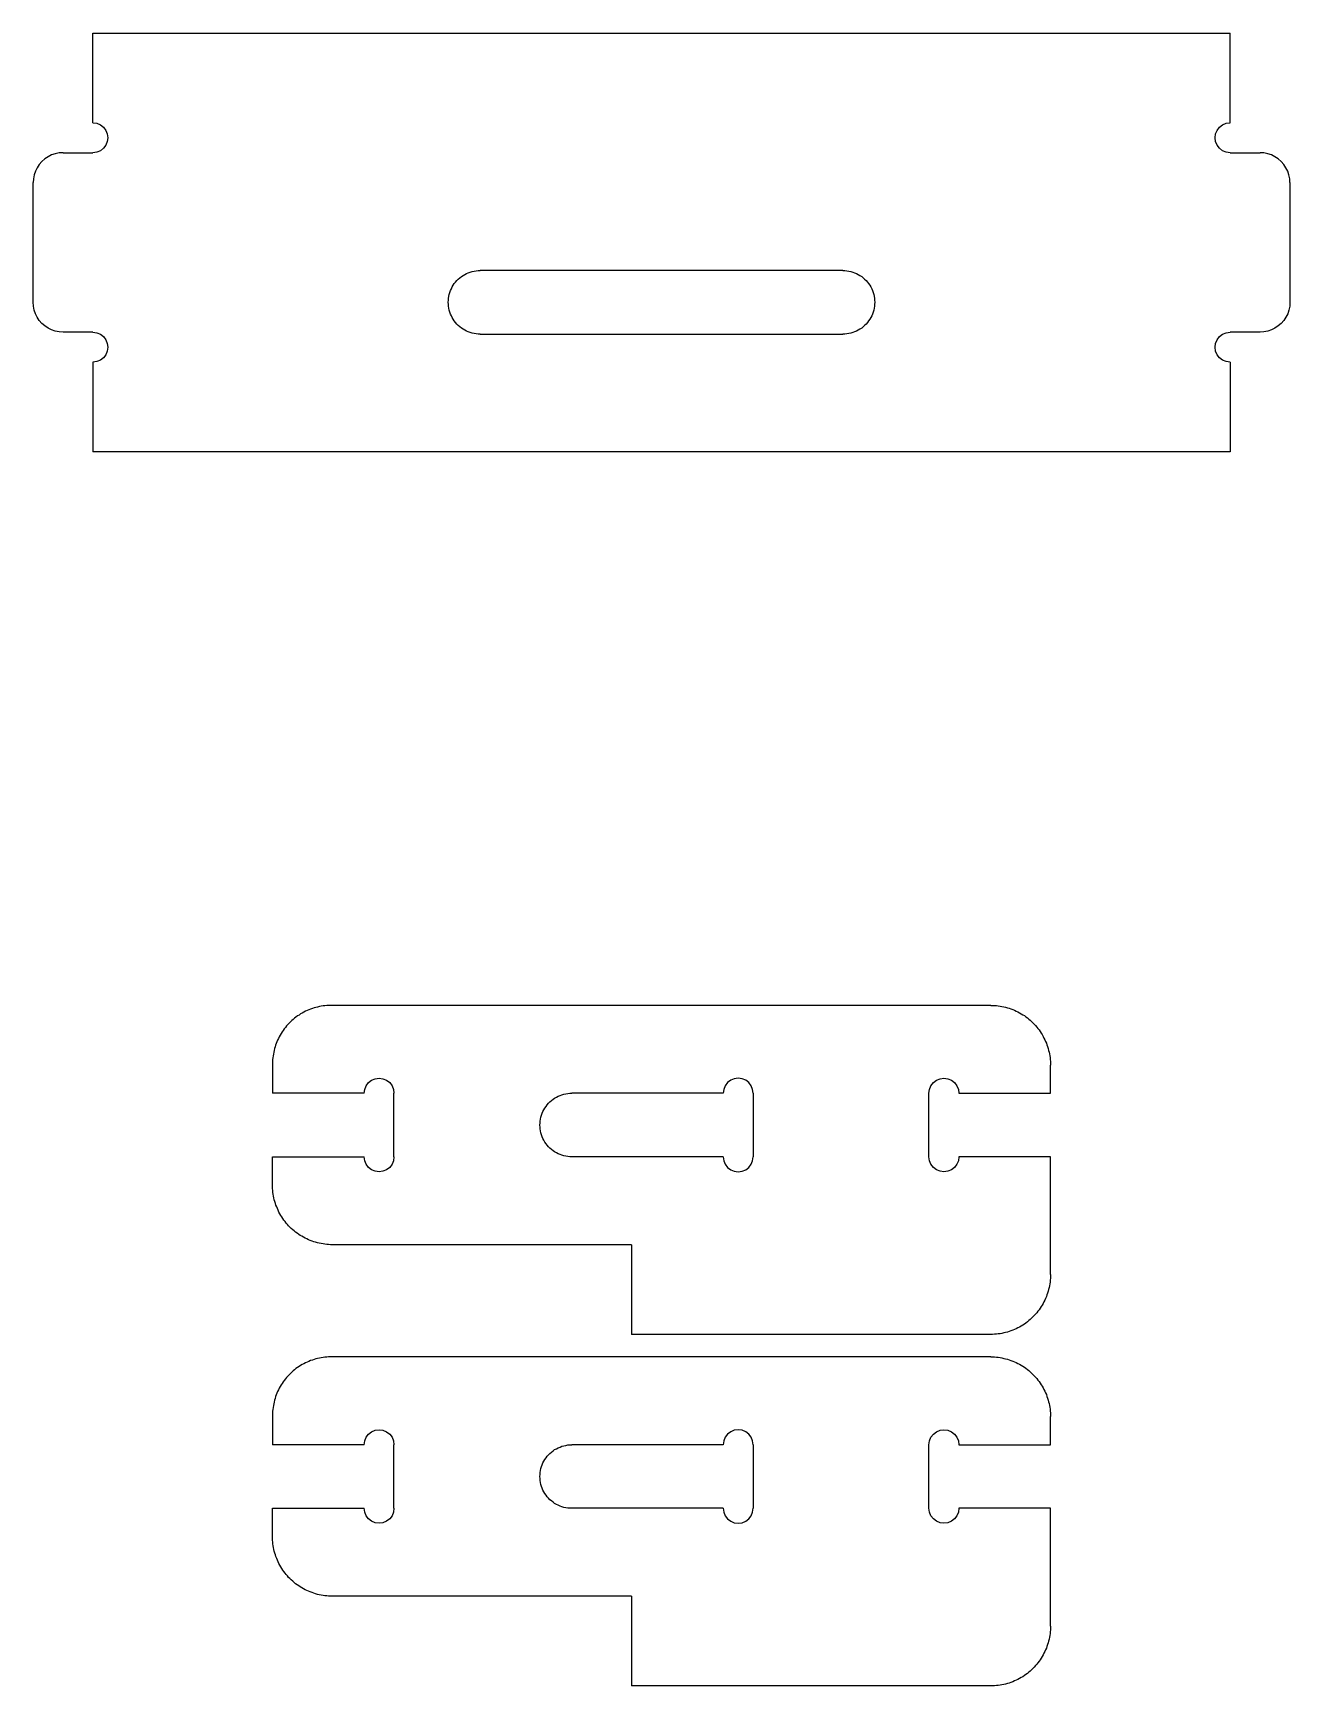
# Model space of a CAD drawing. Extents: x -14.2 to 14.2, y -7 to 7.
# Drawn here: x -14.16 to -3.66, y -6.81 to 7 of the extents above; entities that cross this region are included whole.
import ezdxf

# ---------------------------------------------------------------- set-up
doc = ezdxf.new("R2010")
doc.units = 0
doc.header["$MEASUREMENT"] = 0
doc.layers.get('0').update_dxf_attribs({"linetype": 'CONTINUOUS'})

msp = doc.modelspace()

# ---------------------------------------------------------------- linework, layer by layer
for p, q in [((-13.656, 7), (-4.156, 7)), ((-13.656, 6.25), (-13.656, 7)), ((-4.156, 6.25), (-4.156, 7)), ((-13.656, 6.25), (-13.624, 6.246)), ((-13.624, 6.246), (-13.594, 6.233)), ((-13.594, 6.233), (-13.568, 6.213)), ((-4.245, 6.213), (-4.219, 6.233)), ((-4.219, 6.233), (-4.189, 6.246)), ((-4.189, 6.246), (-4.156, 6.25)), ((-13.568, 6.213), (-13.548, 6.187)), ((-13.548, 6.187), (-13.536, 6.157)), ((-13.536, 6.093), (-13.548, 6.062)), ((-13.536, 6.157), (-13.531, 6.125)), ((-13.531, 6.125), (-13.536, 6.093)), ((-4.281, 6.125), (-4.277, 6.157)), ((-4.277, 6.093), (-4.281, 6.125)), ((-4.277, 6.157), (-4.265, 6.187)), ((-4.265, 6.062), (-4.277, 6.093)), ((-4.265, 6.187), (-4.245, 6.213)), ((-14.058, 5.948), (-14.083, 5.927)), ((-14.031, 5.967), (-14.058, 5.948)), ((-14.002, 5.981), (-14.031, 5.967)), ((-13.971, 5.991), (-14.002, 5.981)), ((-13.939, 5.998), (-13.971, 5.991)), ((-13.906, 6), (-13.939, 5.998)), ((-13.906, 6), (-13.656, 6)), ((-13.624, 6.004), (-13.656, 6)), ((-13.594, 6.017), (-13.624, 6.004)), ((-13.568, 6.037), (-13.594, 6.017)), ((-13.548, 6.062), (-13.568, 6.037)), ((-4.245, 6.037), (-4.265, 6.062)), ((-4.219, 6.017), (-4.245, 6.037)), ((-4.189, 6.004), (-4.219, 6.017)), ((-4.156, 6), (-4.189, 6.004)), ((-4.156, 6), (-3.906, 6)), ((-3.874, 5.998), (-3.906, 6)), ((-3.842, 5.991), (-3.874, 5.998)), ((-3.811, 5.981), (-3.842, 5.991)), ((-3.781, 5.967), (-3.811, 5.981)), ((-3.754, 5.948), (-3.781, 5.967)), ((-3.729, 5.927), (-3.754, 5.948)), ((-14.148, 5.815), (-14.154, 5.783)), ((-14.137, 5.846), (-14.148, 5.815)), ((-14.123, 5.875), (-14.137, 5.846)), ((-14.105, 5.902), (-14.123, 5.875)), ((-14.083, 5.927), (-14.105, 5.902)), ((-3.708, 5.902), (-3.729, 5.927)), ((-3.69, 5.875), (-3.708, 5.902)), ((-3.675, 5.846), (-3.69, 5.875)), ((-3.665, 5.815), (-3.675, 5.846)), ((-3.658, 5.783), (-3.665, 5.815)), ((-14.154, 5.783), (-14.156, 5.75)), ((-14.156, 4.75), (-14.156, 5.75)), ((-3.656, 5.75), (-3.658, 5.783)), ((-3.656, 5.75), (-3.656, 4.75)), ((-10.578, 4.965), (-10.564, 4.974)), ((-10.564, 4.974), (-10.55, 4.983)), ((-10.55, 4.983), (-10.535, 4.99)), ((-10.535, 4.99), (-10.52, 4.997)), ((-10.52, 4.997), (-10.504, 5.003)), ((-10.504, 5.003), (-10.488, 5.007)), ((-10.488, 5.007), (-10.472, 5.011)), ((-10.472, 5.011), (-10.455, 5.014)), ((-10.455, 5.014), (-10.439, 5.015)), ((-10.439, 5.015), (-10.422, 5.016)), ((-7.391, 5.016), (-10.422, 5.016)), ((-7.391, 5.016), (-7.374, 5.015)), ((-7.374, 5.015), (-7.357, 5.014)), ((-7.357, 5.014), (-7.341, 5.011)), ((-7.341, 5.011), (-7.325, 5.007)), ((-7.325, 5.007), (-7.309, 5.003)), ((-7.309, 5.003), (-7.293, 4.997)), ((-7.293, 4.997), (-7.278, 4.99)), ((-7.278, 4.99), (-7.263, 4.983)), ((-7.263, 4.983), (-7.248, 4.974)), ((-7.248, 4.974), (-7.234, 4.965)), ((-10.674, 4.832), (-10.669, 4.848)), ((-10.669, 4.848), (-10.662, 4.863)), ((-10.662, 4.863), (-10.655, 4.878)), ((-10.655, 4.878), (-10.646, 4.892)), ((-10.646, 4.892), (-10.637, 4.906)), ((-10.637, 4.906), (-10.627, 4.919)), ((-10.627, 4.919), (-10.616, 4.932)), ((-10.616, 4.932), (-10.604, 4.944)), ((-10.604, 4.944), (-10.591, 4.955)), ((-10.591, 4.955), (-10.578, 4.965)), ((-7.234, 4.965), (-7.221, 4.955)), ((-7.221, 4.955), (-7.209, 4.944)), ((-7.209, 4.944), (-7.197, 4.932)), ((-7.197, 4.932), (-7.186, 4.919)), ((-7.186, 4.919), (-7.176, 4.906)), ((-7.176, 4.906), (-7.166, 4.892)), ((-7.166, 4.892), (-7.158, 4.878)), ((-7.158, 4.878), (-7.15, 4.863)), ((-7.15, 4.863), (-7.144, 4.848)), ((-7.144, 4.848), (-7.138, 4.832)), ((-14.154, 4.717), (-14.156, 4.75)), ((-14.148, 4.685), (-14.154, 4.717)), ((-10.688, 4.75), (-10.687, 4.767)), ((-10.687, 4.733), (-10.688, 4.75)), ((-10.687, 4.767), (-10.685, 4.783)), ((-10.685, 4.717), (-10.687, 4.733)), ((-10.685, 4.783), (-10.683, 4.8)), ((-10.683, 4.7), (-10.685, 4.717)), ((-10.683, 4.8), (-10.679, 4.816)), ((-10.679, 4.684), (-10.683, 4.7)), ((-10.679, 4.816), (-10.674, 4.832)), ((-7.138, 4.832), (-7.133, 4.816)), ((-7.133, 4.816), (-7.13, 4.8)), ((-7.13, 4.7), (-7.133, 4.684)), ((-7.13, 4.8), (-7.127, 4.783)), ((-7.127, 4.717), (-7.13, 4.7)), ((-7.127, 4.783), (-7.126, 4.767)), ((-7.126, 4.733), (-7.127, 4.717)), ((-7.126, 4.767), (-7.125, 4.75)), ((-7.125, 4.75), (-7.126, 4.733)), ((-3.658, 4.717), (-3.665, 4.685)), ((-3.656, 4.75), (-3.658, 4.717)), ((-14.137, 4.654), (-14.148, 4.685)), ((-14.123, 4.625), (-14.137, 4.654)), ((-14.105, 4.598), (-14.123, 4.625)), ((-14.083, 4.573), (-14.105, 4.598)), ((-14.058, 4.552), (-14.083, 4.573)), ((-10.674, 4.668), (-10.679, 4.684)), ((-10.669, 4.652), (-10.674, 4.668)), ((-10.662, 4.637), (-10.669, 4.652)), ((-10.655, 4.622), (-10.662, 4.637)), ((-10.646, 4.608), (-10.655, 4.622)), ((-10.637, 4.594), (-10.646, 4.608)), ((-10.627, 4.581), (-10.637, 4.594)), ((-10.616, 4.568), (-10.627, 4.581)), ((-10.604, 4.556), (-10.616, 4.568)), ((-7.197, 4.568), (-7.209, 4.556)), ((-7.186, 4.581), (-7.197, 4.568)), ((-7.176, 4.594), (-7.186, 4.581)), ((-7.166, 4.608), (-7.176, 4.594)), ((-7.158, 4.622), (-7.166, 4.608)), ((-7.15, 4.637), (-7.158, 4.622)), ((-7.144, 4.652), (-7.15, 4.637)), ((-7.138, 4.668), (-7.144, 4.652)), ((-7.133, 4.684), (-7.138, 4.668)), ((-3.729, 4.573), (-3.754, 4.552)), ((-3.708, 4.598), (-3.729, 4.573)), ((-3.69, 4.625), (-3.708, 4.598)), ((-3.675, 4.654), (-3.69, 4.625)), ((-3.665, 4.685), (-3.675, 4.654)), ((-14.031, 4.533), (-14.058, 4.552)), ((-14.002, 4.519), (-14.031, 4.533)), ((-13.971, 4.509), (-14.002, 4.519)), ((-13.939, 4.502), (-13.971, 4.509)), ((-13.906, 4.5), (-13.939, 4.502)), ((-13.656, 4.5), (-13.906, 4.5)), ((-13.656, 4.5), (-13.624, 4.496)), ((-13.624, 4.496), (-13.594, 4.483)), ((-13.594, 4.483), (-13.568, 4.463)), ((-13.568, 4.463), (-13.548, 4.437)), ((-13.548, 4.437), (-13.536, 4.407)), ((-10.591, 4.545), (-10.604, 4.556)), ((-10.578, 4.535), (-10.591, 4.545)), ((-10.564, 4.526), (-10.578, 4.535)), ((-10.55, 4.517), (-10.564, 4.526)), ((-10.535, 4.51), (-10.55, 4.517)), ((-10.52, 4.503), (-10.535, 4.51)), ((-10.504, 4.497), (-10.52, 4.503)), ((-10.488, 4.493), (-10.504, 4.497)), ((-10.472, 4.489), (-10.488, 4.493)), ((-10.455, 4.486), (-10.472, 4.489)), ((-10.439, 4.485), (-10.455, 4.486)), ((-10.422, 4.484), (-10.439, 4.485)), ((-10.422, 4.484), (-7.391, 4.484)), ((-7.374, 4.485), (-7.391, 4.484)), ((-7.357, 4.486), (-7.374, 4.485)), ((-7.341, 4.489), (-7.357, 4.486)), ((-7.325, 4.493), (-7.341, 4.489)), ((-7.309, 4.497), (-7.325, 4.493)), ((-7.293, 4.503), (-7.309, 4.497)), ((-7.278, 4.51), (-7.293, 4.503)), ((-7.263, 4.517), (-7.278, 4.51)), ((-7.248, 4.526), (-7.263, 4.517)), ((-7.234, 4.535), (-7.248, 4.526)), ((-7.221, 4.545), (-7.234, 4.535)), ((-7.209, 4.556), (-7.221, 4.545)), ((-4.277, 4.407), (-4.265, 4.437)), ((-4.265, 4.437), (-4.245, 4.463)), ((-4.245, 4.463), (-4.219, 4.483)), ((-4.219, 4.483), (-4.189, 4.496)), ((-4.189, 4.496), (-4.156, 4.5)), ((-3.906, 4.5), (-4.156, 4.5)), ((-3.874, 4.502), (-3.906, 4.5)), ((-3.842, 4.509), (-3.874, 4.502)), ((-3.811, 4.519), (-3.842, 4.509)), ((-3.781, 4.533), (-3.811, 4.519)), ((-3.754, 4.552), (-3.781, 4.533)), ((-13.568, 4.287), (-13.594, 4.267)), ((-13.548, 4.312), (-13.568, 4.287)), ((-13.536, 4.343), (-13.548, 4.312)), ((-13.536, 4.407), (-13.531, 4.375)), ((-13.531, 4.375), (-13.536, 4.343)), ((-4.281, 4.375), (-4.277, 4.407)), ((-4.277, 4.343), (-4.281, 4.375)), ((-4.265, 4.312), (-4.277, 4.343)), ((-4.245, 4.287), (-4.265, 4.312)), ((-4.219, 4.267), (-4.245, 4.287)), ((-13.624, 4.254), (-13.656, 4.25)), ((-13.656, 4.25), (-13.656, 3.5)), ((-13.594, 4.267), (-13.624, 4.254)), ((-4.189, 4.254), (-4.219, 4.267)), ((-4.156, 4.25), (-4.189, 4.254)), ((-4.156, 4.25), (-4.156, 3.5)), ((-4.156, 3.5), (-13.656, 3.5)), ((-11.984, -1.243), (-11.995, -1.253)), ((-11.972, -1.233), (-11.984, -1.243)), ((-11.96, -1.223), (-11.972, -1.233)), ((-11.947, -1.214), (-11.96, -1.223)), ((-11.934, -1.206), (-11.947, -1.214)), ((-11.921, -1.197), (-11.934, -1.206)), ((-11.908, -1.19), (-11.921, -1.197)), ((-11.894, -1.182), (-11.908, -1.19)), ((-11.881, -1.175), (-11.894, -1.182)), ((-11.867, -1.169), (-11.881, -1.175)), ((-11.852, -1.162), (-11.867, -1.169)), ((-11.838, -1.157), (-11.852, -1.162)), ((-11.823, -1.151), (-11.838, -1.157)), ((-11.809, -1.147), (-11.823, -1.151)), ((-11.794, -1.142), (-11.809, -1.147)), ((-11.779, -1.139), (-11.794, -1.142)), ((-11.764, -1.135), (-11.779, -1.139)), ((-11.749, -1.132), (-11.764, -1.135)), ((-11.733, -1.13), (-11.749, -1.132)), ((-11.718, -1.128), (-11.733, -1.13)), ((-11.703, -1.126), (-11.718, -1.128)), ((-11.687, -1.125), (-11.703, -1.126)), ((-11.672, -1.125), (-11.687, -1.125)), ((-6.156, -1.125), (-11.672, -1.125)), ((-6.156, -1.125), (-6.141, -1.125)), ((-6.141, -1.125), (-6.125, -1.126)), ((-6.125, -1.126), (-6.109, -1.127)), ((-6.109, -1.127), (-6.094, -1.129)), ((-6.094, -1.129), (-6.078, -1.131)), ((-6.078, -1.131), (-6.063, -1.134)), ((-6.063, -1.134), (-6.047, -1.137)), ((-6.047, -1.137), (-6.032, -1.141)), ((-6.032, -1.141), (-6.017, -1.145)), ((-6.017, -1.145), (-6.002, -1.149)), ((-6.002, -1.149), (-5.987, -1.155)), ((-5.987, -1.155), (-5.972, -1.16)), ((-5.972, -1.16), (-5.958, -1.166)), ((-5.958, -1.166), (-5.943, -1.173)), ((-5.943, -1.173), (-5.929, -1.179)), ((-5.929, -1.179), (-5.915, -1.187)), ((-5.915, -1.187), (-5.902, -1.195)), ((-5.902, -1.195), (-5.888, -1.203)), ((-5.888, -1.203), (-5.875, -1.211)), ((-5.875, -1.211), (-5.862, -1.22)), ((-5.862, -1.22), (-5.85, -1.23)), ((-5.85, -1.23), (-5.838, -1.24)), ((-5.838, -1.24), (-5.826, -1.25)), ((-12.092, -1.373), (-12.099, -1.387)), ((-12.084, -1.36), (-12.092, -1.373)), ((-12.075, -1.347), (-12.084, -1.36)), ((-12.067, -1.334), (-12.075, -1.347)), ((-12.058, -1.322), (-12.067, -1.334)), ((-12.048, -1.309), (-12.058, -1.322)), ((-12.038, -1.297), (-12.048, -1.309)), ((-12.028, -1.286), (-12.038, -1.297)), ((-12.018, -1.275), (-12.028, -1.286)), ((-12.007, -1.264), (-12.018, -1.275)), ((-11.995, -1.253), (-12.007, -1.264)), ((-5.826, -1.25), (-5.814, -1.261)), ((-5.814, -1.261), (-5.803, -1.271)), ((-5.803, -1.271), (-5.792, -1.283)), ((-5.792, -1.283), (-5.781, -1.294)), ((-5.781, -1.294), (-5.771, -1.306)), ((-5.771, -1.306), (-5.761, -1.319)), ((-5.761, -1.319), (-5.752, -1.331)), ((-5.752, -1.331), (-5.743, -1.344)), ((-5.743, -1.344), (-5.734, -1.357)), ((-5.734, -1.357), (-5.726, -1.37)), ((-5.726, -1.37), (-5.718, -1.384)), ((-12.146, -1.517), (-12.149, -1.532)), ((-12.143, -1.502), (-12.146, -1.517)), ((-12.139, -1.487), (-12.143, -1.502)), ((-12.135, -1.472), (-12.139, -1.487)), ((-12.13, -1.458), (-12.135, -1.472)), ((-12.125, -1.443), (-12.13, -1.458)), ((-12.119, -1.429), (-12.125, -1.443)), ((-12.113, -1.415), (-12.119, -1.429)), ((-12.106, -1.401), (-12.113, -1.415)), ((-12.099, -1.387), (-12.106, -1.401)), ((-5.718, -1.384), (-5.711, -1.398)), ((-5.711, -1.398), (-5.704, -1.412)), ((-5.704, -1.412), (-5.697, -1.426)), ((-5.697, -1.426), (-5.691, -1.441)), ((-5.691, -1.441), (-5.686, -1.456)), ((-5.686, -1.456), (-5.681, -1.47)), ((-5.681, -1.47), (-5.676, -1.486)), ((-5.676, -1.486), (-5.672, -1.501)), ((-5.672, -1.501), (-5.668, -1.516)), ((-5.668, -1.516), (-5.665, -1.531)), ((-12.155, -1.578), (-12.156, -1.594)), ((-12.156, -1.594), (-12.156, -1.609)), ((-12.156, -1.609), (-12.156, -1.859)), ((-12.153, -1.563), (-12.155, -1.578)), ((-12.151, -1.548), (-12.153, -1.563)), ((-12.149, -1.532), (-12.151, -1.548)), ((-5.665, -1.531), (-5.662, -1.547)), ((-5.662, -1.547), (-5.66, -1.562)), ((-5.66, -1.562), (-5.658, -1.578)), ((-5.658, -1.578), (-5.657, -1.594)), ((-5.657, -1.594), (-5.656, -1.609)), ((-5.656, -1.609), (-5.656, -1.625)), ((-5.656, -1.859), (-5.656, -1.625)), ((-11.374, -1.797), (-11.354, -1.771)), ((-11.354, -1.771), (-11.328, -1.751)), ((-11.328, -1.751), (-11.298, -1.739)), ((-11.298, -1.739), (-11.266, -1.734)), ((-11.266, -1.734), (-11.233, -1.739)), ((-11.233, -1.739), (-11.203, -1.751)), ((-11.203, -1.751), (-11.177, -1.771)), ((-11.177, -1.771), (-11.157, -1.797)), ((-8.354, -1.771), (-8.374, -1.797)), ((-8.328, -1.751), (-8.354, -1.771)), ((-8.298, -1.739), (-8.328, -1.751)), ((-8.266, -1.734), (-8.298, -1.739)), ((-8.233, -1.739), (-8.266, -1.734)), ((-8.203, -1.751), (-8.233, -1.739)), ((-8.177, -1.771), (-8.203, -1.751)), ((-8.157, -1.797), (-8.177, -1.771)), ((-6.655, -1.797), (-6.635, -1.771)), ((-6.635, -1.771), (-6.609, -1.751)), ((-6.609, -1.751), (-6.579, -1.739)), ((-6.579, -1.739), (-6.547, -1.734)), ((-6.547, -1.734), (-6.515, -1.739)), ((-6.515, -1.739), (-6.484, -1.751)), ((-6.484, -1.751), (-6.458, -1.771)), ((-6.458, -1.771), (-6.439, -1.797)), ((-11.391, -1.859), (-12.156, -1.859)), ((-11.391, -1.859), (-11.386, -1.827)), ((-11.386, -1.827), (-11.374, -1.797)), ((-11.157, -1.797), (-11.145, -1.827)), ((-11.145, -1.827), (-11.141, -1.859)), ((-11.141, -2.391), (-11.141, -1.859)), ((-9.85, -1.943), (-9.838, -1.931)), ((-9.838, -1.931), (-9.826, -1.92)), ((-9.826, -1.92), (-9.812, -1.91)), ((-9.812, -1.91), (-9.799, -1.901)), ((-9.799, -1.901), (-9.784, -1.892)), ((-9.784, -1.892), (-9.769, -1.885)), ((-9.769, -1.885), (-9.754, -1.878)), ((-9.754, -1.878), (-9.738, -1.872)), ((-9.738, -1.872), (-9.722, -1.868)), ((-9.722, -1.868), (-9.706, -1.864)), ((-9.706, -1.864), (-9.69, -1.861)), ((-9.69, -1.861), (-9.673, -1.86)), ((-9.673, -1.86), (-9.656, -1.859)), ((-8.391, -1.859), (-9.656, -1.859)), ((-8.386, -1.827), (-8.391, -1.859)), ((-8.374, -1.797), (-8.386, -1.827)), ((-8.145, -1.827), (-8.157, -1.797)), ((-8.141, -1.859), (-8.145, -1.827)), ((-8.141, -1.859), (-8.141, -2.391)), ((-6.672, -1.859), (-6.668, -1.827)), ((-6.672, -2.391), (-6.672, -1.859)), ((-6.668, -1.827), (-6.655, -1.797)), ((-6.439, -1.797), (-6.426, -1.827)), ((-6.426, -1.827), (-6.422, -1.859)), ((-6.422, -1.859), (-5.656, -1.859)), ((-9.917, -2.075), (-9.914, -2.059)), ((-9.914, -2.059), (-9.909, -2.043)), ((-9.909, -2.043), (-9.903, -2.027)), ((-9.903, -2.027), (-9.897, -2.012)), ((-9.897, -2.012), (-9.889, -1.997)), ((-9.889, -1.997), (-9.881, -1.983)), ((-9.881, -1.983), (-9.871, -1.969)), ((-9.871, -1.969), (-9.861, -1.956)), ((-9.861, -1.956), (-9.85, -1.943)), ((-9.922, -2.125), (-9.921, -2.108)), ((-9.921, -2.142), (-9.922, -2.125)), ((-9.921, -2.108), (-9.92, -2.092)), ((-9.92, -2.158), (-9.921, -2.142)), ((-9.92, -2.092), (-9.917, -2.075)), ((-9.917, -2.175), (-9.92, -2.158)), ((-9.914, -2.191), (-9.917, -2.175)), ((-9.909, -2.207), (-9.914, -2.191)), ((-9.903, -2.223), (-9.909, -2.207)), ((-9.897, -2.238), (-9.903, -2.223)), ((-9.889, -2.253), (-9.897, -2.238)), ((-9.881, -2.267), (-9.889, -2.253)), ((-9.871, -2.281), (-9.881, -2.267)), ((-9.861, -2.294), (-9.871, -2.281)), ((-9.85, -2.307), (-9.861, -2.294)), ((-9.838, -2.319), (-9.85, -2.307)), ((-9.826, -2.33), (-9.838, -2.319)), ((-9.812, -2.34), (-9.826, -2.33)), ((-9.799, -2.349), (-9.812, -2.34)), ((-12.156, -2.625), (-12.156, -2.391)), ((-12.156, -2.391), (-11.391, -2.391)), ((-11.386, -2.423), (-11.391, -2.391)), ((-11.374, -2.453), (-11.386, -2.423)), ((-11.354, -2.479), (-11.374, -2.453)), ((-11.328, -2.499), (-11.354, -2.479)), ((-11.177, -2.479), (-11.203, -2.499)), ((-11.157, -2.453), (-11.177, -2.479)), ((-11.145, -2.423), (-11.157, -2.453)), ((-11.141, -2.391), (-11.145, -2.423)), ((-9.784, -2.358), (-9.799, -2.349)), ((-9.769, -2.365), (-9.784, -2.358)), ((-9.754, -2.372), (-9.769, -2.365)), ((-9.738, -2.378), (-9.754, -2.372)), ((-9.722, -2.382), (-9.738, -2.378)), ((-9.706, -2.386), (-9.722, -2.382)), ((-9.69, -2.389), (-9.706, -2.386)), ((-9.673, -2.39), (-9.69, -2.389)), ((-9.656, -2.391), (-9.673, -2.39)), ((-8.391, -2.391), (-9.656, -2.391)), ((-8.391, -2.391), (-8.386, -2.423)), ((-8.386, -2.423), (-8.374, -2.453)), ((-8.374, -2.453), (-8.354, -2.479)), ((-8.354, -2.479), (-8.328, -2.499)), ((-8.203, -2.499), (-8.177, -2.479)), ((-8.177, -2.479), (-8.157, -2.453)), ((-8.157, -2.453), (-8.145, -2.423)), ((-8.145, -2.423), (-8.141, -2.391)), ((-6.668, -2.423), (-6.672, -2.391)), ((-6.655, -2.453), (-6.668, -2.423)), ((-6.635, -2.479), (-6.655, -2.453)), ((-6.609, -2.499), (-6.635, -2.479)), ((-6.458, -2.479), (-6.484, -2.499)), ((-6.439, -2.453), (-6.458, -2.479)), ((-6.426, -2.423), (-6.439, -2.453)), ((-6.422, -2.391), (-6.426, -2.423)), ((-5.656, -2.391), (-6.422, -2.391)), ((-5.656, -3.375), (-5.656, -2.391)), ((-11.298, -2.511), (-11.328, -2.499)), ((-11.266, -2.516), (-11.298, -2.511)), ((-11.233, -2.511), (-11.266, -2.516)), ((-11.203, -2.499), (-11.233, -2.511)), ((-8.328, -2.499), (-8.298, -2.511)), ((-8.298, -2.511), (-8.266, -2.516)), ((-8.266, -2.516), (-8.233, -2.511)), ((-8.233, -2.511), (-8.203, -2.499)), ((-6.579, -2.511), (-6.609, -2.499)), ((-6.547, -2.516), (-6.579, -2.511)), ((-6.515, -2.511), (-6.547, -2.516)), ((-6.484, -2.499), (-6.515, -2.511)), ((-12.156, -2.641), (-12.156, -2.625)), ((-12.155, -2.656), (-12.156, -2.641)), ((-12.154, -2.672), (-12.155, -2.656)), ((-12.152, -2.688), (-12.154, -2.672)), ((-12.15, -2.703), (-12.152, -2.688)), ((-12.147, -2.719), (-12.15, -2.703)), ((-12.144, -2.734), (-12.147, -2.719)), ((-12.141, -2.749), (-12.144, -2.734)), ((-12.136, -2.764), (-12.141, -2.749)), ((-12.132, -2.78), (-12.136, -2.764)), ((-12.127, -2.794), (-12.132, -2.78)), ((-12.121, -2.809), (-12.127, -2.794)), ((-12.115, -2.824), (-12.121, -2.809)), ((-12.109, -2.838), (-12.115, -2.824)), ((-12.102, -2.852), (-12.109, -2.838)), ((-12.094, -2.866), (-12.102, -2.852)), ((-12.087, -2.88), (-12.094, -2.866)), ((-12.078, -2.893), (-12.087, -2.88)), ((-12.07, -2.906), (-12.078, -2.893)), ((-12.061, -2.919), (-12.07, -2.906)), ((-12.051, -2.931), (-12.061, -2.919)), ((-12.042, -2.944), (-12.051, -2.931)), ((-12.031, -2.956), (-12.042, -2.944)), ((-12.021, -2.967), (-12.031, -2.956)), ((-12.01, -2.979), (-12.021, -2.967)), ((-11.999, -2.989), (-12.01, -2.979)), ((-11.987, -3), (-11.999, -2.989)), ((-11.975, -3.01), (-11.987, -3)), ((-11.963, -3.02), (-11.975, -3.01)), ((-11.95, -3.03), (-11.963, -3.02)), ((-11.937, -3.039), (-11.95, -3.03)), ((-11.924, -3.047), (-11.937, -3.039)), ((-11.911, -3.055), (-11.924, -3.047)), ((-11.897, -3.063), (-11.911, -3.055)), ((-11.883, -3.071), (-11.897, -3.063)), ((-11.869, -3.077), (-11.883, -3.071)), ((-11.855, -3.084), (-11.869, -3.077)), ((-11.84, -3.09), (-11.855, -3.084)), ((-11.826, -3.095), (-11.84, -3.09)), ((-11.811, -3.101), (-11.826, -3.095)), ((-11.796, -3.105), (-11.811, -3.101)), ((-11.781, -3.109), (-11.796, -3.105)), ((-11.765, -3.113), (-11.781, -3.109)), ((-11.75, -3.116), (-11.765, -3.113)), ((-11.734, -3.119), (-11.75, -3.116)), ((-11.719, -3.121), (-11.734, -3.119)), ((-11.703, -3.123), (-11.719, -3.121)), ((-11.688, -3.124), (-11.703, -3.123)), ((-11.672, -3.125), (-11.688, -3.124)), ((-11.656, -3.125), (-11.672, -3.125)), ((-9.156, -3.125), (-11.656, -3.125)), ((-9.156, -3.125), (-9.156, -3.875)), ((-5.66, -3.438), (-5.662, -3.453)), ((-5.658, -3.422), (-5.66, -3.438)), ((-5.657, -3.406), (-5.658, -3.422)), ((-5.656, -3.391), (-5.657, -3.406)), ((-5.656, -3.375), (-5.656, -3.391)), ((-5.704, -3.588), (-5.711, -3.602)), ((-5.697, -3.574), (-5.704, -3.588)), ((-5.691, -3.559), (-5.697, -3.574)), ((-5.686, -3.544), (-5.691, -3.559)), ((-5.681, -3.53), (-5.686, -3.544)), ((-5.676, -3.514), (-5.681, -3.53)), ((-5.672, -3.499), (-5.676, -3.514)), ((-5.668, -3.484), (-5.672, -3.499)), ((-5.665, -3.469), (-5.668, -3.484)), ((-5.662, -3.453), (-5.665, -3.469)), ((-5.803, -3.729), (-5.814, -3.739)), ((-5.792, -3.717), (-5.803, -3.729)), ((-5.781, -3.706), (-5.792, -3.717)), ((-5.771, -3.694), (-5.781, -3.706)), ((-5.761, -3.681), (-5.771, -3.694)), ((-5.752, -3.669), (-5.761, -3.681)), ((-5.743, -3.656), (-5.752, -3.669)), ((-5.734, -3.643), (-5.743, -3.656)), ((-5.726, -3.63), (-5.734, -3.643)), ((-5.718, -3.616), (-5.726, -3.63)), ((-5.711, -3.602), (-5.718, -3.616)), ((-6.063, -3.866), (-6.078, -3.869)), ((-6.047, -3.863), (-6.063, -3.866)), ((-6.032, -3.859), (-6.047, -3.863)), ((-6.017, -3.855), (-6.032, -3.859)), ((-6.002, -3.851), (-6.017, -3.855)), ((-5.987, -3.845), (-6.002, -3.851)), ((-5.972, -3.84), (-5.987, -3.845)), ((-5.958, -3.834), (-5.972, -3.84)), ((-5.943, -3.827), (-5.958, -3.834)), ((-5.929, -3.821), (-5.943, -3.827)), ((-5.915, -3.813), (-5.929, -3.821)), ((-5.902, -3.805), (-5.915, -3.813)), ((-5.888, -3.797), (-5.902, -3.805)), ((-5.875, -3.789), (-5.888, -3.797)), ((-5.862, -3.78), (-5.875, -3.789)), ((-5.85, -3.77), (-5.862, -3.78)), ((-5.838, -3.76), (-5.85, -3.77)), ((-5.826, -3.75), (-5.838, -3.76)), ((-5.814, -3.739), (-5.826, -3.75)), ((-6.156, -3.875), (-9.156, -3.875)), ((-6.141, -3.875), (-6.156, -3.875)), ((-6.125, -3.874), (-6.141, -3.875)), ((-6.109, -3.873), (-6.125, -3.874)), ((-6.094, -3.871), (-6.109, -3.873)), ((-6.078, -3.869), (-6.094, -3.871)), ((-11.934, -4.143), (-11.947, -4.152)), ((-11.921, -4.135), (-11.934, -4.143)), ((-11.908, -4.127), (-11.921, -4.135)), ((-11.894, -4.12), (-11.908, -4.127)), ((-11.881, -4.113), (-11.894, -4.12)), ((-11.867, -4.106), (-11.881, -4.113)), ((-11.852, -4.1), (-11.867, -4.106)), ((-11.838, -4.094), (-11.852, -4.1)), ((-11.823, -4.089), (-11.838, -4.094)), ((-11.809, -4.084), (-11.823, -4.089)), ((-11.794, -4.08), (-11.809, -4.084)), ((-11.779, -4.076), (-11.794, -4.08)), ((-11.764, -4.073), (-11.779, -4.076)), ((-11.749, -4.07), (-11.764, -4.073)), ((-11.733, -4.067), (-11.749, -4.07)), ((-11.718, -4.065), (-11.733, -4.067)), ((-11.703, -4.064), (-11.718, -4.065)), ((-11.687, -4.063), (-11.703, -4.064)), ((-11.672, -4.062), (-11.687, -4.063)), ((-6.156, -4.062), (-11.672, -4.062)), ((-6.156, -4.062), (-6.141, -4.063)), ((-6.141, -4.063), (-6.125, -4.063)), ((-6.125, -4.063), (-6.109, -4.065)), ((-6.109, -4.065), (-6.094, -4.066)), ((-6.094, -4.066), (-6.078, -4.069)), ((-6.078, -4.069), (-6.063, -4.071)), ((-6.063, -4.071), (-6.047, -4.075)), ((-6.047, -4.075), (-6.032, -4.078)), ((-6.032, -4.078), (-6.017, -4.082)), ((-6.017, -4.082), (-6.002, -4.087)), ((-6.002, -4.087), (-5.987, -4.092)), ((-5.987, -4.092), (-5.972, -4.098)), ((-5.972, -4.098), (-5.958, -4.104)), ((-5.958, -4.104), (-5.943, -4.11)), ((-5.943, -4.11), (-5.929, -4.117)), ((-5.929, -4.117), (-5.915, -4.124)), ((-5.915, -4.124), (-5.902, -4.132)), ((-5.902, -4.132), (-5.888, -4.14)), ((-5.888, -4.14), (-5.875, -4.149)), ((-12.067, -4.272), (-12.075, -4.284)), ((-12.058, -4.259), (-12.067, -4.272)), ((-12.048, -4.247), (-12.058, -4.259)), ((-12.038, -4.235), (-12.048, -4.247)), ((-12.028, -4.223), (-12.038, -4.235)), ((-12.018, -4.212), (-12.028, -4.223)), ((-12.007, -4.201), (-12.018, -4.212)), ((-11.995, -4.191), (-12.007, -4.201)), ((-11.984, -4.18), (-11.995, -4.191)), ((-11.972, -4.17), (-11.984, -4.18)), ((-11.96, -4.161), (-11.972, -4.17)), ((-11.947, -4.152), (-11.96, -4.161)), ((-5.875, -4.149), (-5.862, -4.158)), ((-5.862, -4.158), (-5.85, -4.167)), ((-5.85, -4.167), (-5.838, -4.177)), ((-5.838, -4.177), (-5.826, -4.187)), ((-5.826, -4.187), (-5.814, -4.198)), ((-5.814, -4.198), (-5.803, -4.209)), ((-5.803, -4.209), (-5.792, -4.22)), ((-5.792, -4.22), (-5.781, -4.232)), ((-5.781, -4.232), (-5.771, -4.244)), ((-5.771, -4.244), (-5.761, -4.256)), ((-5.761, -4.256), (-5.752, -4.269)), ((-5.752, -4.269), (-5.743, -4.281)), ((-5.743, -4.281), (-5.734, -4.295)), ((-12.135, -4.41), (-12.139, -4.425)), ((-12.13, -4.395), (-12.135, -4.41)), ((-12.125, -4.381), (-12.13, -4.395)), ((-12.119, -4.366), (-12.125, -4.381)), ((-12.113, -4.352), (-12.119, -4.366)), ((-12.106, -4.338), (-12.113, -4.352)), ((-12.099, -4.324), (-12.106, -4.338)), ((-12.092, -4.311), (-12.099, -4.324)), ((-12.084, -4.297), (-12.092, -4.311)), ((-12.075, -4.284), (-12.084, -4.297)), ((-5.734, -4.295), (-5.726, -4.308)), ((-5.726, -4.308), (-5.718, -4.322)), ((-5.718, -4.322), (-5.711, -4.336)), ((-5.711, -4.336), (-5.704, -4.35)), ((-5.704, -4.35), (-5.697, -4.364)), ((-5.697, -4.364), (-5.691, -4.378)), ((-5.691, -4.378), (-5.686, -4.393)), ((-5.686, -4.393), (-5.681, -4.408)), ((-5.681, -4.408), (-5.676, -4.423)), ((-12.155, -4.516), (-12.156, -4.531)), ((-12.156, -4.531), (-12.156, -4.547)), ((-12.156, -4.547), (-12.156, -4.797)), ((-12.153, -4.501), (-12.155, -4.516)), ((-12.151, -4.485), (-12.153, -4.501)), ((-12.149, -4.47), (-12.151, -4.485)), ((-12.146, -4.455), (-12.149, -4.47)), ((-12.143, -4.44), (-12.146, -4.455)), ((-12.139, -4.425), (-12.143, -4.44)), ((-5.676, -4.423), (-5.672, -4.438)), ((-5.672, -4.438), (-5.668, -4.453)), ((-5.668, -4.453), (-5.665, -4.469)), ((-5.665, -4.469), (-5.662, -4.484)), ((-5.662, -4.484), (-5.66, -4.5)), ((-5.66, -4.5), (-5.658, -4.515)), ((-5.658, -4.515), (-5.657, -4.531)), ((-5.657, -4.531), (-5.656, -4.547)), ((-5.656, -4.547), (-5.656, -4.562)), ((-11.354, -4.708), (-11.328, -4.689)), ((-11.328, -4.689), (-11.298, -4.676)), ((-11.298, -4.676), (-11.266, -4.672)), ((-11.266, -4.672), (-11.233, -4.676)), ((-11.233, -4.676), (-11.203, -4.689)), ((-11.203, -4.689), (-11.177, -4.708)), ((-8.328, -4.689), (-8.354, -4.708)), ((-8.298, -4.676), (-8.328, -4.689)), ((-8.266, -4.672), (-8.298, -4.676)), ((-8.233, -4.676), (-8.266, -4.672)), ((-8.203, -4.689), (-8.233, -4.676)), ((-8.177, -4.708), (-8.203, -4.689)), ((-6.635, -4.708), (-6.609, -4.689)), ((-6.609, -4.689), (-6.579, -4.676)), ((-6.579, -4.676), (-6.547, -4.672)), ((-6.547, -4.672), (-6.515, -4.676)), ((-6.515, -4.676), (-6.484, -4.689)), ((-6.484, -4.689), (-6.458, -4.708)), ((-5.656, -4.797), (-5.656, -4.562)), ((-11.391, -4.797), (-12.156, -4.797)), ((-11.391, -4.797), (-11.386, -4.765)), ((-11.386, -4.765), (-11.374, -4.734)), ((-11.374, -4.734), (-11.354, -4.708)), ((-11.177, -4.708), (-11.157, -4.734)), ((-11.157, -4.734), (-11.145, -4.765)), ((-11.145, -4.765), (-11.141, -4.797)), ((-11.141, -5.328), (-11.141, -4.797)), ((-9.799, -4.838), (-9.784, -4.83)), ((-9.784, -4.83), (-9.769, -4.822)), ((-9.769, -4.822), (-9.754, -4.816)), ((-9.754, -4.816), (-9.738, -4.81)), ((-9.738, -4.81), (-9.722, -4.805)), ((-9.722, -4.805), (-9.706, -4.802)), ((-9.706, -4.802), (-9.69, -4.799)), ((-9.69, -4.799), (-9.673, -4.797)), ((-9.673, -4.797), (-9.656, -4.797)), ((-8.391, -4.797), (-9.656, -4.797)), ((-8.386, -4.765), (-8.391, -4.797)), ((-8.374, -4.734), (-8.386, -4.765)), ((-8.354, -4.708), (-8.374, -4.734)), ((-8.157, -4.734), (-8.177, -4.708)), ((-8.145, -4.765), (-8.157, -4.734)), ((-8.141, -4.797), (-8.145, -4.765)), ((-8.141, -4.797), (-8.141, -5.328)), ((-6.672, -4.797), (-6.668, -4.765)), ((-6.672, -5.328), (-6.672, -4.797)), ((-6.668, -4.765), (-6.655, -4.734)), ((-6.655, -4.734), (-6.635, -4.708)), ((-6.458, -4.708), (-6.439, -4.734)), ((-6.439, -4.734), (-6.426, -4.765)), ((-6.426, -4.765), (-6.422, -4.797)), ((-6.422, -4.797), (-5.656, -4.797)), ((-9.909, -4.98), (-9.903, -4.965)), ((-9.903, -4.965), (-9.897, -4.949)), ((-9.897, -4.949), (-9.889, -4.935)), ((-9.889, -4.935), (-9.881, -4.92)), ((-9.881, -4.92), (-9.871, -4.906)), ((-9.871, -4.906), (-9.861, -4.893)), ((-9.861, -4.893), (-9.85, -4.881)), ((-9.85, -4.881), (-9.838, -4.869)), ((-9.838, -4.869), (-9.826, -4.858)), ((-9.826, -4.858), (-9.812, -4.848)), ((-9.812, -4.848), (-9.799, -4.838)), ((-9.922, -5.062), (-9.921, -5.046)), ((-9.921, -5.079), (-9.922, -5.062)), ((-9.921, -5.046), (-9.92, -5.029)), ((-9.92, -5.096), (-9.921, -5.079)), ((-9.92, -5.029), (-9.917, -5.013)), ((-9.917, -5.112), (-9.92, -5.096)), ((-9.917, -5.013), (-9.914, -4.996)), ((-9.914, -4.996), (-9.909, -4.98)), ((-9.914, -5.129), (-9.917, -5.112)), ((-9.909, -5.145), (-9.914, -5.129)), ((-9.903, -5.16), (-9.909, -5.145)), ((-9.897, -5.176), (-9.903, -5.16)), ((-9.889, -5.19), (-9.897, -5.176)), ((-9.881, -5.205), (-9.889, -5.19)), ((-9.871, -5.219), (-9.881, -5.205)), ((-9.861, -5.232), (-9.871, -5.219)), ((-9.85, -5.244), (-9.861, -5.232)), ((-9.838, -5.256), (-9.85, -5.244)), ((-12.156, -5.562), (-12.156, -5.328)), ((-12.156, -5.328), (-11.391, -5.328)), ((-11.386, -5.36), (-11.391, -5.328)), ((-11.374, -5.391), (-11.386, -5.36)), ((-11.145, -5.36), (-11.157, -5.391)), ((-11.141, -5.328), (-11.145, -5.36)), ((-9.826, -5.267), (-9.838, -5.256)), ((-9.812, -5.277), (-9.826, -5.267)), ((-9.799, -5.287), (-9.812, -5.277)), ((-9.784, -5.295), (-9.799, -5.287)), ((-9.769, -5.303), (-9.784, -5.295)), ((-9.754, -5.309), (-9.769, -5.303)), ((-9.738, -5.315), (-9.754, -5.309)), ((-9.722, -5.32), (-9.738, -5.315)), ((-9.706, -5.323), (-9.722, -5.32)), ((-9.69, -5.326), (-9.706, -5.323)), ((-9.673, -5.328), (-9.69, -5.326)), ((-9.656, -5.328), (-9.673, -5.328)), ((-8.391, -5.328), (-9.656, -5.328)), ((-8.391, -5.328), (-8.386, -5.36)), ((-8.386, -5.36), (-8.374, -5.391)), ((-8.157, -5.391), (-8.145, -5.36)), ((-8.145, -5.36), (-8.141, -5.328)), ((-6.668, -5.36), (-6.672, -5.328)), ((-6.655, -5.391), (-6.668, -5.36)), ((-6.426, -5.36), (-6.439, -5.391)), ((-6.422, -5.328), (-6.426, -5.36)), ((-5.656, -5.328), (-6.422, -5.328)), ((-5.656, -6.312), (-5.656, -5.328)), ((-11.354, -5.417), (-11.374, -5.391)), ((-11.328, -5.436), (-11.354, -5.417)), ((-11.298, -5.449), (-11.328, -5.436)), ((-11.266, -5.453), (-11.298, -5.449)), ((-11.233, -5.449), (-11.266, -5.453)), ((-11.203, -5.436), (-11.233, -5.449)), ((-11.177, -5.417), (-11.203, -5.436)), ((-11.157, -5.391), (-11.177, -5.417)), ((-8.374, -5.391), (-8.354, -5.417)), ((-8.354, -5.417), (-8.328, -5.436)), ((-8.328, -5.436), (-8.298, -5.449)), ((-8.298, -5.449), (-8.266, -5.453)), ((-8.266, -5.453), (-8.233, -5.449)), ((-8.233, -5.449), (-8.203, -5.436)), ((-8.203, -5.436), (-8.177, -5.417)), ((-8.177, -5.417), (-8.157, -5.391)), ((-6.635, -5.417), (-6.655, -5.391)), ((-6.609, -5.436), (-6.635, -5.417)), ((-6.579, -5.449), (-6.609, -5.436)), ((-6.547, -5.453), (-6.579, -5.449)), ((-6.515, -5.449), (-6.547, -5.453)), ((-6.484, -5.436), (-6.515, -5.449)), ((-6.458, -5.417), (-6.484, -5.436)), ((-6.439, -5.391), (-6.458, -5.417)), ((-12.156, -5.578), (-12.156, -5.562)), ((-12.155, -5.594), (-12.156, -5.578)), ((-12.154, -5.61), (-12.155, -5.594)), ((-12.152, -5.625), (-12.154, -5.61)), ((-12.15, -5.641), (-12.152, -5.625)), ((-12.147, -5.656), (-12.15, -5.641)), ((-12.144, -5.672), (-12.147, -5.656)), ((-12.141, -5.687), (-12.144, -5.672)), ((-12.136, -5.702), (-12.141, -5.687)), ((-12.132, -5.717), (-12.136, -5.702)), ((-12.127, -5.732), (-12.132, -5.717)), ((-12.121, -5.747), (-12.127, -5.732)), ((-12.115, -5.761), (-12.121, -5.747)), ((-12.109, -5.775), (-12.115, -5.761)), ((-12.102, -5.789), (-12.109, -5.775)), ((-12.094, -5.803), (-12.102, -5.789)), ((-12.087, -5.817), (-12.094, -5.803)), ((-12.078, -5.83), (-12.087, -5.817)), ((-12.07, -5.844), (-12.078, -5.83)), ((-12.061, -5.856), (-12.07, -5.844)), ((-12.051, -5.869), (-12.061, -5.856)), ((-12.042, -5.881), (-12.051, -5.869)), ((-12.031, -5.893), (-12.042, -5.881)), ((-12.021, -5.905), (-12.031, -5.893)), ((-12.01, -5.916), (-12.021, -5.905)), ((-11.999, -5.927), (-12.01, -5.916)), ((-11.987, -5.938), (-11.999, -5.927)), ((-11.975, -5.948), (-11.987, -5.938)), ((-11.963, -5.958), (-11.975, -5.948)), ((-11.95, -5.967), (-11.963, -5.958)), ((-11.937, -5.976), (-11.95, -5.967)), ((-11.924, -5.985), (-11.937, -5.976)), ((-11.911, -5.993), (-11.924, -5.985)), ((-11.897, -6.001), (-11.911, -5.993)), ((-11.883, -6.008), (-11.897, -6.001)), ((-11.869, -6.015), (-11.883, -6.008)), ((-11.855, -6.021), (-11.869, -6.015)), ((-11.84, -6.027), (-11.855, -6.021)), ((-11.826, -6.033), (-11.84, -6.027)), ((-11.811, -6.038), (-11.826, -6.033)), ((-11.796, -6.043), (-11.811, -6.038)), ((-11.781, -6.047), (-11.796, -6.043)), ((-11.765, -6.05), (-11.781, -6.047)), ((-11.75, -6.054), (-11.765, -6.05)), ((-11.734, -6.056), (-11.75, -6.054)), ((-11.719, -6.059), (-11.734, -6.056)), ((-11.703, -6.06), (-11.719, -6.059)), ((-11.688, -6.062), (-11.703, -6.06)), ((-11.672, -6.062), (-11.688, -6.062)), ((-11.656, -6.062), (-11.672, -6.062)), ((-9.156, -6.062), (-11.656, -6.062)), ((-9.156, -6.062), (-9.156, -6.812)), ((-5.657, -6.344), (-5.658, -6.36)), ((-5.656, -6.328), (-5.657, -6.344)), ((-5.656, -6.312), (-5.656, -6.328)), ((-5.686, -6.482), (-5.691, -6.497)), ((-5.681, -6.467), (-5.686, -6.482)), ((-5.676, -6.452), (-5.681, -6.467)), ((-5.672, -6.437), (-5.676, -6.452)), ((-5.668, -6.422), (-5.672, -6.437)), ((-5.665, -6.406), (-5.668, -6.422)), ((-5.662, -6.391), (-5.665, -6.406)), ((-5.66, -6.375), (-5.662, -6.391)), ((-5.658, -6.36), (-5.66, -6.375)), ((-5.761, -6.619), (-5.771, -6.631)), ((-5.752, -6.606), (-5.761, -6.619)), ((-5.743, -6.594), (-5.752, -6.606)), ((-5.734, -6.58), (-5.743, -6.594)), ((-5.726, -6.567), (-5.734, -6.58)), ((-5.718, -6.553), (-5.726, -6.567)), ((-5.711, -6.539), (-5.718, -6.553)), ((-5.704, -6.525), (-5.711, -6.539)), ((-5.697, -6.511), (-5.704, -6.525)), ((-5.691, -6.497), (-5.697, -6.511)), ((-5.943, -6.765), (-5.958, -6.771)), ((-5.929, -6.758), (-5.943, -6.765)), ((-5.915, -6.751), (-5.929, -6.758)), ((-5.902, -6.743), (-5.915, -6.751)), ((-5.888, -6.735), (-5.902, -6.743)), ((-5.875, -6.726), (-5.888, -6.735)), ((-5.862, -6.717), (-5.875, -6.726)), ((-5.85, -6.708), (-5.862, -6.717)), ((-5.838, -6.698), (-5.85, -6.708)), ((-5.826, -6.688), (-5.838, -6.698)), ((-5.814, -6.677), (-5.826, -6.688)), ((-5.803, -6.666), (-5.814, -6.677)), ((-5.792, -6.655), (-5.803, -6.666)), ((-5.781, -6.643), (-5.792, -6.655)), ((-5.771, -6.631), (-5.781, -6.643)), ((-6.156, -6.812), (-9.156, -6.812)), ((-6.141, -6.812), (-6.156, -6.812)), ((-6.125, -6.812), (-6.141, -6.812)), ((-6.109, -6.81), (-6.125, -6.812)), ((-6.094, -6.809), (-6.109, -6.81)), ((-6.078, -6.806), (-6.094, -6.809)), ((-6.063, -6.804), (-6.078, -6.806)), ((-6.047, -6.8), (-6.063, -6.804)), ((-6.032, -6.797), (-6.047, -6.8)), ((-6.017, -6.793), (-6.032, -6.797)), ((-6.002, -6.788), (-6.017, -6.793)), ((-5.987, -6.783), (-6.002, -6.788)), ((-5.972, -6.777), (-5.987, -6.783)), ((-5.958, -6.771), (-5.972, -6.777))]:
    msp.add_line(p, q)

doc.saveas('drawing.dxf')
